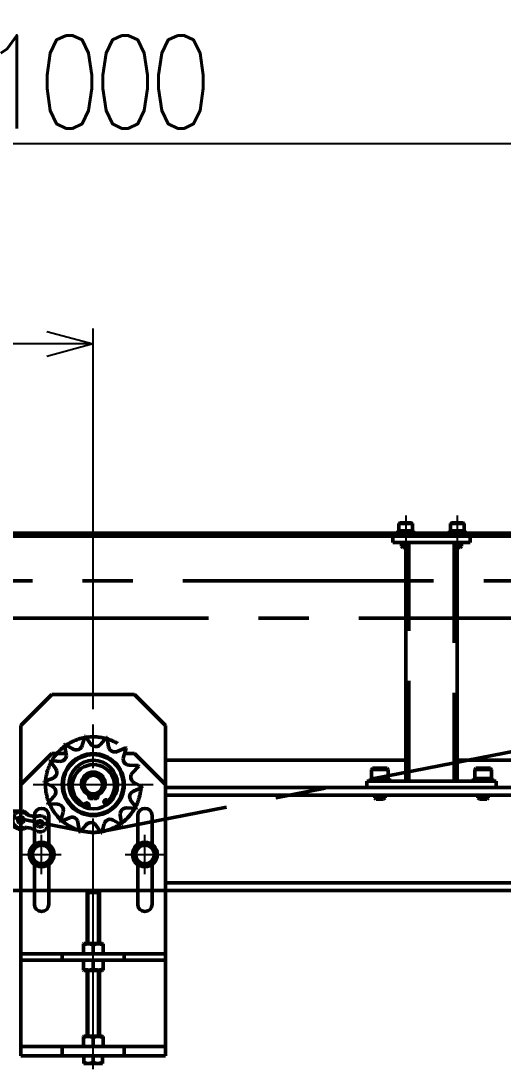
# Model space of a CAD drawing. Header units: millimetres. Extents: x -993 to 13147, y -7260 to 4342.
# Drawn here: x 2500 to 2967, y 611 to 1626 of the extents above; entities that cross this region are included whole.
import ezdxf

# ---------------------------------------------------------------- set-up
doc = ezdxf.new("R2010")
doc.units = ezdxf.units.MM
doc.header["$LTSCALE"] = 7.649257
for name, pattern in [('CENTER', [50.8, 31.75, -6.35, 6.35, -6.35]), ('DASHED', [19.05, 12.7, -6.35]), ('PHANTOM', [63.5, 31.75, -6.35, 6.35, -6.35, 6.35, -6.35])]:
    doc.linetypes.add(name, pattern=pattern)
for name, color, linetype in [('NoLayerName_001', 7, 'Continuous'), ('NoLayerName_002', 7, 'Continuous'), ('NoLayerName_003', 7, 'Continuous')]:
    doc.layers.add(name, color=color, linetype=linetype)
doc.styles.get("Standard").update_dxf_attribs({"font": 'txt', "bigfont": 'extfont2'})
doc.dimstyles.get("Standard").update_dxf_attribs({"dimtxt": 2.5, "dimasz": 2.5, "dimexe": 1.25, "dimexo": 0.625, "dimtad": 1, "dimzin": 0, "dimdsep": 46, "dimtxsty": 'Standard', "dimcen": 2.5, "dimadec": 0, "dimazin": 0, "dimtfac": 0.75, "dimtmove": 0, "dimatfit": 3, "dimfxl": 1, "dimarcsym": 0})

# ---------------------------------------------------------------- blocks, each defined once
blk = doc.blocks.new('_OPEN30')
at = {"color": 0, "linetype": 'ByBlock', "lineweight": -2}
for p, q in [((-1, 0.267949), (0, 0)), ((0, 0), (-1, -0.267949)), ((0, 0), (-1, 0))]:
    blk.add_line(p, q, dxfattribs=at)
blk = doc.blocks.new('*D1559')
at = {"layer": 'Defpoints', "color": 0}
for p in [(2070, 1313.2), (2070, 1067.4), (2570, 944.3)]:
    blk.add_point(p, dxfattribs=at)
at = {"layer": 'NoLayerName_001', "color": 0, "linetype": 'Continuous', "lineweight": 25}
for p, q in [((2070, 1082.4), (2070, 1328.2)), ((2570, 959.3), (2570, 1328.2)), ((2525, 1313.2), (2115, 1313.2))]:
    blk.add_line(p, q, dxfattribs=at)
at = {"layer": 'NoLayerName_001', "color": 0, "lineweight": 25, "xscale": 45, "yscale": 45, "zscale": 45, "rotation": 180}
blk.add_blockref('_OPEN30', (2070, 1313.2), dxfattribs=at)
at = {"layer": 'NoLayerName_001', "color": 0, "lineweight": 25, "xscale": 45, "yscale": 45, "zscale": 45}
blk.add_blockref('_OPEN30', (2570, 1313.2), dxfattribs=at)
at = {"layer": 'NoLayerName_001', "color": 2, "lineweight": 50, "insert": (2320, 1373.2), "char_height": 90, "attachment_point": 5}
blk.add_mtext('\\W0.8000;\\T0.8750;500', dxfattribs=at)
blk = doc.blocks.new('*D1562')
at = {"layer": 'Defpoints', "color": 0}
for p in [(2070, 1507.1), (2070, 1067.4), (3070, 1067.4)]:
    blk.add_point(p, dxfattribs=at)
at = {"layer": 'NoLayerName_001', "color": 0, "linetype": 'Continuous', "lineweight": 25}
for p, q in [((2070, 1082.4), (2070, 1522.1)), ((3070, 1082.4), (3070, 1522.1)), ((3025, 1507.1), (2115, 1507.1))]:
    blk.add_line(p, q, dxfattribs=at)
at = {"layer": 'NoLayerName_001', "color": 0, "lineweight": 25, "xscale": 45, "yscale": 45, "zscale": 45}
for p, rotation in [((2070, 1507.1), 180), ((3070, 1507.1), 360)]:
    blk.add_blockref('_OPEN30', p, dxfattribs=dict(at, rotation=rotation))
at = {"layer": 'NoLayerName_001', "color": 2, "lineweight": 50, "insert": (2570, 1567.1), "char_height": 90, "attachment_point": 5}
blk.add_mtext('\\W0.8000;\\T0.8750;1000', dxfattribs=at)
blk = doc.blocks.new('JZB_0142')
at = {"layer": 'NoLayerName_001', "color": 7, "linetype": 'Continuous', "lineweight": 50}
for p, q in [((2680, 767.5), (3540, 767.5)), ((2680, 760), (3107, 760)), ((3107, 675), (2680, 675)), ((3540, 667.5), (2680, 667.5))]:
    blk.add_line(p, q, dxfattribs=at)
blk = doc.blocks.new('JZB_0153')
at = {"layer": 'NoLayerName_001', "color": 7, "linetype": 'Continuous', "lineweight": 50}
for p, q in [((25, 237.3), (25, 243.3)), ((25, 243.3), (100, 243.3)), ((25, 237.3), (100, 237.3)), ((37.5, 6), (37.5, 237.3)), ((87.5, 237.3), (87.5, 6)), ((100, 243.3), (100, 237.3)), ((125, 6), (0, 6)), ((0, 0), (0, 6)), ((125, 6), (125, 0))]:
    blk.add_line(p, q, dxfattribs=at)
at = {"layer": 'NoLayerName_001', "color": 3, "linetype": 'DASHED', "lineweight": 50}
for p, q in [((40.7, 6), (40.7, 237.3)), ((84.3, 237.3), (84.3, 6))]:
    blk.add_line(p, q, dxfattribs=at)
blk = doc.blocks.new('JZB_0155')
at = {"layer": 'NoLayerName_001', "color": 7, "linetype": 'Continuous', "lineweight": 50}
for p, q in [((0, 2.5), (0, 0)), ((7.3, 2.5), (0, 2.5)), ((8.6, 0), (7.3, 2.5)), ((18.4, 2.5), (9.8, 2.5)), ((9.8, 2.5), (11.1, 0)), ((18.4, 0), (18.4, 2.5))]:
    blk.add_line(p, q, dxfattribs=at)
blk = doc.blocks.new('JZB_0156')
at = {"layer": 'NoLayerName_001', "color": 7, "linetype": 'Continuous', "lineweight": 50}
for p, q in [((0, 2.5), (0, 0)), ((7.3, 2.5), (0, 2.5)), ((8.6, 0), (7.3, 2.5)), ((18.4, 2.5), (9.8, 2.5)), ((9.8, 2.5), (11.1, 0)), ((18.4, 0), (18.4, 2.5))]:
    blk.add_line(p, q, dxfattribs=at)
blk = doc.blocks.new('JZB_0157')
at = {"layer": 'NoLayerName_001', "color": 7, "linetype": 'Continuous', "lineweight": 50}
for p, q in [((1, 30), (0, 29)), ((16, 29), (0, 29)), ((0, 29), (0, 20)), ((15, 30), (1, 30)), ((16, 29), (15, 30)), ((16, 20), (16, 29)), ((6.1, 20), (8.6, 20)), ((3, 3.8), (3, 1.5)), ((13, 1.5), (3, 1.5)), ((3, 1.5), (4.5, 0)), ((11.5, 0), (4.5, 0)), ((11.5, 0), (13, 1.5)), ((13, 1.5), (13, 3.8))]:
    blk.add_line(p, q, dxfattribs=at)
blk = doc.blocks.new('JZB_0158')
at = {"layer": 'NoLayerName_001', "color": 7, "linetype": 'Continuous', "lineweight": 50}
for p, q in [((1, 30), (0, 29)), ((16, 29), (0, 29)), ((0, 29), (0, 20)), ((15, 30), (1, 30)), ((16, 29), (15, 30)), ((16, 20), (16, 29)), ((6.1, 20), (8.6, 20)), ((3, 3.8), (3, 1.5)), ((13, 1.5), (3, 1.5)), ((3, 1.5), (4.5, 0)), ((11.5, 0), (4.5, 0)), ((11.5, 0), (13, 1.5)), ((13, 1.5), (13, 3.8))]:
    blk.add_line(p, q, dxfattribs=at)
blk = doc.blocks.new('JZB_0171')
at = {"layer": 'NoLayerName_001', "color": 7, "linetype": 'Continuous', "lineweight": 50}
for start, end in [(255.1617, 260.7771), (267.7649, 272.2351), (279.223, 284.8382)]:
    blk.add_arc((3.2, 12.5), 12.5, start, end, dxfattribs=at)
blk = doc.blocks.new('JZB_0172')
at = {"layer": 'NoLayerName_001', "color": 7, "linetype": 'Continuous', "lineweight": 50}
for p, q in [((30, 200), (0, 170)), ((30, 200), (43.8, 200)), ((100.2, 200), (110, 200)), ((140, 170), (110, 200)), ((0, 170), (0, 0)), ((140, 170), (140, 0)), ((13, 112.1), (13, 140)), ((27, 140), (27, 112.1)), ((113, 112.1), (113, 140)), ((127, 140), (127, 112.1)), ((13, 54), (13, 92.6)), ((27, 92.6), (27, 54)), ((113, 54), (113, 92.6)), ((127, 92.6), (127, 54)), ((0, 6), (140, 6)), ((40, 6), (40, 0)), ((100, 0), (100, 6)), ((0, 0), (140, 0))]:
    blk.add_line(p, q, dxfattribs=at)
for radius in [10, 9]:
    blk.add_circle((70, 170), radius, dxfattribs=at)
for centre, start, end in [((20, 140), 0, 180), ((120, 140), 0, 180), ((20, 54), 180, 0), ((120, 54), 180, 0)]:
    blk.add_arc(centre, 7, start, end, dxfattribs=at)
blk = doc.blocks.new('JZB_0173')
at = {"layer": 'NoLayerName_001', "color": 7, "linetype": 'Continuous', "lineweight": 50}
for p, q in [((7, 1), (7, 2.5)), ((10.9, 0), (8, 0)), ((10.9, 3.4), (10.9, 0)), ((11.9, 0), (11.9, 3.4)), ((14.8, 0), (11.9, 0)), ((15.8, 2.5), (15.8, 1))]:
    blk.add_line(p, q, dxfattribs=at)
for centre in [(9, 2), (13.8, 2)]:
    blk.add_circle(centre, 1, dxfattribs=at)
for centre, radius, start, end in [((11.4, 14.2), 11.4, 298.3642, 241.6358), ((5.1, 2.5), 1.95, 0, 61.6358), ((8, 1), 0.975, 180, 270), ((14.8, 1), 0.975, 270, 0), ((17.7, 2.5), 1.95, 118.3642, 180)]:
    blk.add_arc(centre, radius, start, end, dxfattribs=at)
blk = doc.blocks.new('JZB_0189')
at = {"layer": 'NoLayerName_001', "color": 7, "linetype": 'Continuous', "lineweight": 50}
for p, q in [((9.5, 21.9), (0, 16.5)), ((19, 16.5), (9.5, 21.9)), ((0, 16.5), (0, 5.5)), ((19, 5.5), (19, 16.5)), ((0, 5.5), (9.5, 0)), ((9.5, 0), (19, 5.5))]:
    blk.add_line(p, q, dxfattribs=at)
blk.add_circle((9.5, 11), 9, dxfattribs=at)
blk = doc.blocks.new('JZB_0190')
at = {"layer": 'NoLayerName_001', "color": 7, "linetype": 'Continuous', "lineweight": 50}
for p, q in [((9.5, 21.9), (0, 16.5)), ((19, 16.5), (9.5, 21.9)), ((0, 16.5), (0, 5.5)), ((19, 5.5), (19, 16.5)), ((0, 5.5), (9.5, 0)), ((9.5, 0), (19, 5.5))]:
    blk.add_line(p, q, dxfattribs=at)
blk.add_circle((9.5, 11), 9, dxfattribs=at)
blk = doc.blocks.new('JZB_0191')
at = {"layer": 'NoLayerName_001', "color": 7, "linetype": 'Continuous', "lineweight": 50}
for start, end in [(94.099, 146.1156), (32.0973, 78.0188), (154.1708, 211.3218), (334.3923, 26.1047), (213.7499, 265.6142), (273.3189, 326.7978)]:
    blk.add_arc((10.8, 10.7), 10.8, start, end, dxfattribs=at)
blk = doc.blocks.new('JZB_0192')
at = {"layer": 'NoLayerName_001', "color": 7, "linetype": 'Continuous', "lineweight": 50}
for start, end in [(94.099, 146.1156), (32.0973, 78.0188), (154.1708, 211.3218), (334.3923, 26.1047), (213.7499, 265.6142), (273.3189, 326.7978)]:
    blk.add_arc((10.8, 10.7), 10.8, start, end, dxfattribs=at)
blk = doc.blocks.new('JZB_0194')
at = {"layer": 'NoLayerName_001', "color": 7, "linetype": 'Continuous', "lineweight": 50}
blk.add_circle((12, 12), 12, dxfattribs=at)
blk = doc.blocks.new('JZB_0195')
at = {"layer": 'NoLayerName_001', "color": 7, "linetype": 'Continuous', "lineweight": 50}
blk.add_circle((12, 12), 12, dxfattribs=at)
blk = doc.blocks.new('JZB_0196')
at = {"layer": 'NoLayerName_001', "color": 7, "linetype": 'Continuous', "lineweight": 50}
for p, q in [((0.5, 10), (0, 9.7)), ((0, 9.7), (0, 0)), ((0.5, 10), (18.5, 10)), ((9.5, 0), (9.5, 8.9)), ((19, 9.7), (18.5, 10)), ((19, 9.7), (19, 0))]:
    blk.add_line(p, q, dxfattribs=at)
at = {"layer": 'NoLayerName_001', "color": 7, "linetype": 'Continuous', "lineweight": 50, "start_tangent": (-0.986522, 0.163629), "end_tangent": (-0.982197, -0.187856)}
for points in [[(9.5, 8.9), (4.4, 9.7), (0, 8.9)], [(19, 8.9), (13.9, 9.7), (9.5, 8.9)]]:
    blk.add_spline(points, degree=3, dxfattribs=at)
blk = doc.blocks.new('JZB_0197')
at = {"layer": 'NoLayerName_001', "color": 7, "linetype": 'Continuous', "lineweight": 50}
for p, q in [((0, 0.3), (0, 10)), ((0, 0.3), (0.5, 0)), ((9.5, 10), (9.5, 1.1)), ((18.5, 0), (19, 0.3)), ((19, 10), (19, 0.3)), ((18.5, 0), (0.5, 0))]:
    blk.add_line(p, q, dxfattribs=at)
at = {"layer": 'NoLayerName_001', "color": 7, "linetype": 'Continuous', "lineweight": 50, "start_tangent": (0.986522, -0.163629), "end_tangent": (0.982197, 0.187856)}
for points in [[(0, 1.1), (5.1, 0.3), (9.5, 1.1)], [(9.5, 1.1), (14.6, 0.3), (19, 1.1)]]:
    blk.add_spline(points, degree=3, dxfattribs=at)
blk = doc.blocks.new('JZB_0198')
at = {"layer": 'NoLayerName_001', "color": 7, "linetype": 'Continuous', "lineweight": 50}
for p, q in [((0.5, 10), (0, 9.7)), ((0, 0), (0, 9.7)), ((0.5, 10), (18.5, 10)), ((9.5, 0), (9.5, 8.9)), ((19, 9.7), (18.5, 10)), ((19, 9.7), (19, 0))]:
    blk.add_line(p, q, dxfattribs=at)
at = {"layer": 'NoLayerName_001', "color": 7, "linetype": 'Continuous', "lineweight": 50, "start_tangent": (-0.986522, 0.163629), "end_tangent": (-0.982197, -0.187856)}
for points in [[(9.5, 8.9), (4.4, 9.7), (0, 8.9)], [(19, 8.9), (13.9, 9.7), (9.5, 8.9)]]:
    blk.add_spline(points, degree=3, dxfattribs=at)
blk = doc.blocks.new('JZB_0208')
at = {"layer": 'NoLayerName_001', "color": 7, "linetype": 'Continuous', "lineweight": 50}
for p, q in [((0, 220), (4567, 220)), ((2900, 216.8), (1975, 216.8)), ((3900, 216.8), (2975, 216.8)), ((2680, 0), (2912.5, 0)), ((2962.5, 0), (3027.5, 0))]:
    blk.add_line(p, q, dxfattribs=at)
blk = doc.blocks.new('JZB_0213')
at = {"layer": 'NoLayerName_001', "color": 7, "linetype": 'Continuous', "lineweight": 50}
for p, q in [((0.8, 24), (0, 23.2)), ((13, 23.2), (0, 23.2)), ((0, 23.2), (0, 16)), ((12.2, 24), (0.8, 24)), ((13, 23.2), (12.2, 24)), ((13, 16), (13, 23.2)), ((5, 16), (7, 16)), ((10.5, 1.3), (6.5, 1.3)), ((6.5, 0), (9.3, 0)), ((9.3, 0), (10.5, 1.3)), ((10.5, 1.3), (10.5, 4.8))]:
    blk.add_line(p, q, dxfattribs=at)
blk = doc.blocks.new('JZB_0214')
at = {"layer": 'NoLayerName_001', "color": 7, "linetype": 'Continuous', "lineweight": 50}
for p, q in [((0.8, 24), (0, 23.2)), ((13, 23.2), (0, 23.2)), ((0, 23.2), (0, 16)), ((12.2, 24), (0.8, 24)), ((13, 23.2), (12.2, 24)), ((13, 16), (13, 23.2)), ((5, 16), (7, 16)), ((2.5, 4.8), (2.5, 1.3)), ((6.5, 1.3), (2.5, 1.3)), ((2.5, 1.3), (3.8, 0)), ((3.8, 0), (6.5, 0))]:
    blk.add_line(p, q, dxfattribs=at)
blk = doc.blocks.new('JZB_0215')
at = {"layer": 'NoLayerName_001', "color": 7, "linetype": 'Continuous', "lineweight": 50}
for p, q in [((0, 2), (0, 0)), ((6.2, 2), (0, 2)), ((7.2, 0), (6.2, 2)), ((15.4, 2), (8.2, 2)), ((8.2, 2), (9.2, 0)), ((15.4, 0), (15.4, 2))]:
    blk.add_line(p, q, dxfattribs=at)
blk = doc.blocks.new('JZB_0216')
at = {"layer": 'NoLayerName_001', "color": 7, "linetype": 'Continuous', "lineweight": 50}
for p, q in [((0, 2), (0, 0)), ((6.2, 2), (0, 2)), ((7.2, 0), (6.2, 2)), ((15.4, 2), (8.2, 2)), ((8.2, 2), (9.2, 0)), ((15.4, 0), (15.4, 2))]:
    blk.add_line(p, q, dxfattribs=at)
blk = doc.blocks.new('JZB_0317')
at = {"layer": 'NoLayerName_001', "color": 7, "linetype": 'Continuous', "lineweight": 50}
for p, q in [((4.8, 167.5), (3, 165.7)), ((15, 165.7), (3, 165.7)), ((3, 165.7), (3, 116.2)), ((13.3, 167.5), (4.8, 167.5)), ((15, 165.7), (13.3, 167.5)), ((15, 116.2), (15, 165.7)), ((3, 90.2), (3, 26.5)), ((15, 26.5), (15, 90.2)), ((0, 0), (0, 7.5)), ((9, 0.8), (4.5, 0)), ((9, 0.8), (9, 7.5)), ((18, 0.8), (13.5, 0)), ((18, 0), (18, 7.5)), ((0, 0), (18, 0))]:
    blk.add_line(p, q, dxfattribs=at)
at = {"layer": 'NoLayerName_001', "color": 7, "linetype": 'Continuous', "lineweight": 50, "start_tangent": (-0.999906, 0.013678), "end_tangent": (-0.982197, 0.187856)}
for points in [[(4.5, 0), (4.2, 0), (0, 0.8)], [(13.5, 0), (13.2, 0), (9, 0.8)]]:
    blk.add_spline(points, degree=3, dxfattribs=at)
blk = doc.blocks.new('JZB_0320')
at = {"layer": 'NoLayerName_001', "color": 7, "linetype": 'Continuous', "lineweight": 50}
for p, q in [((30, 350), (0, 320)), ((30, 350), (110, 350)), ((140, 320), (110, 350)), ((0, 262.69), (0, 320)), ((140, 320), (140, 262.69)), ((0, 92.69), (0, 0)), ((140, 92.69), (140, 0)), ((140, 9), (0, 9)), ((140, 0), (0, 0)), ((40, 9), (40, 0)), ((100, 0), (100, 9))]:
    blk.add_line(p, q, dxfattribs=at)
blk = doc.blocks.new('JZB_0387')
at = {"layer": 'NoLayerName_002', "color": 3, "linetype": 'PHANTOM', "lineweight": 50}
for p, q in [((0, 300), (1973.5, 300)), ((1973.5, 0), (0, 0))]:
    blk.add_line(p, q, dxfattribs=at)
blk = doc.blocks.new('JZB_0394')
at = {"layer": 'NoLayerName_003', "color": 7, "linetype": 'Continuous', "lineweight": 50}
for p, q in [((47.4, 84.8), (49.8, 93.6)), ((50.4, 93.7), (55.6, 86.2)), ((65, 85.7), (70.9, 92.6)), ((71.5, 92.4), (72.9, 83.4)), ((32, 76.5), (30.3, 85.4)), ((30.8, 85.7), (38.7, 81.2)), ((47.4, 84.8), (46.7, 83.2)), ((56.7, 85), (55.6, 86.2)), ((65, 85.7), (63.6, 84.6)), ((73.4, 81.8), (72.9, 83.4)), ((81.1, 78.9), (89.5, 82.5)), ((89.9, 82.1), (87.3, 73.4)), ((32, 76.5), (32.1, 74.7)), ((40.4, 80.6), (38.7, 81.2)), ((81.1, 78.9), (79.5, 78.4)), ((87, 71.7), (87.3, 73.4)), ((21.8, 62.2), (16.4, 69.5)), ((16.7, 70.1), (25.7, 69.4)), ((21.8, 62.2), (22.6, 60.7)), ((27.5, 69.5), (25.7, 69.4)), ((92.8, 65.7), (91, 66.1)), ((92.8, 65.7), (101.9, 65.4)), ((102.1, 64.8), (95.9, 58.1)), ((10.7, 49.8), (19.2, 53.1)), ((20.7, 54), (19.2, 53.1)), ((94.9, 56.7), (95.9, 58.1)), ((18.7, 44.9), (10.7, 49.2)), ((18.7, 44.9), (20.1, 43.9)), ((97.5, 48.8), (96.1, 49.9)), ((105.5, 44), (97.1, 40.6)), ((97.5, 48.8), (105.6, 44.6)), ((14.1, 28.9), (20.3, 35.6)), ((21.3, 37.1), (20.3, 35.6)), ((94.5, 31.5), (93.6, 33.1)), ((94.5, 31.5), (99.9, 24.2)), ((23.5, 28), (14.4, 28.4)), ((23.5, 28), (25.2, 27.7)), ((26.3, 11.6), (28.9, 20.3)), ((53.4, 23.8), (54, 26.7)), ((68.7, 29.2), (70.2, 26.7)), ((88.7, 24.2), (90.5, 24.3)), ((99.6, 23.7), (90.5, 24.3)), ((35.1, 14.8), (26.7, 11.2)), ((35.1, 14.8), (36.8, 15.3)), ((42.8, 12), (43.3, 10.3)), ((44.7, 1.3), (43.3, 10.3)), ((68.8, 8.9), (69.5, 10.5)), ((75.9, 13.1), (77.5, 12.5)), ((85.4, 8), (77.5, 12.5)), ((84.2, 17.3), (84.1, 19)), ((84.2, 17.3), (85.9, 8.3)), ((51.3, 8), (45.3, 1.1)), ((51.3, 8), (52.6, 9.2)), ((59.5, 8.8), (60.7, 7.5)), ((65.8, 0), (60.7, 7.5)), ((68.8, 8.9), (66.4, 0.1))]:
    blk.add_line(p, q, dxfattribs=at)
at = {"layer": 'NoLayerName_003', "color": 4, "linetype": 'CENTER', "lineweight": 25}
blk.add_line((0, 46.9), (116.2, 46.9), dxfattribs=at)
at = {"layer": 'NoLayerName_003', "color": 4, "linetype": 'CENTER', "lineweight": 50}
blk.add_circle((58.1, 46.9), 46.3, dxfattribs=at)
at = {"layer": 'NoLayerName_003', "color": 7, "linetype": 'Continuous', "lineweight": 50}
for centre, radius in [((58.1, 46.9), 30), ((58.1, 46.9), 29), ((58.1, 46.9), 23.5), ((58.1, 46.9), 10), ((70.4, 30.3), 1), ((52, 27.1), 1)]:
    blk.add_circle(centre, radius, dxfattribs=at)
for centre, radius, start, end in [((58.1, 46.9), 47.5, 99.3501, 100.0738), ((58.1, 46.9), 47.5, 73.6358, 74.3595), ((58.1, 46.9), 47.5, 125.0644, 125.7881), ((41.7, 86.4), 5.96, 257.1302, 328.0079), ((60.5, 89.6), 5.96, 231.416, 302.2937), ((78.8, 84.4), 5.96, 205.7017, 276.5794), ((58.1, 46.9), 47.5, 47.9215, 48.6452), ((26.2, 75.4), 5.96, 282.8445, 353.7222), ((93, 71.7), 5.96, 179.9874, 250.8651), ((58.1, 46.9), 47.5, 150.7786, 151.5024), ((58.3, 45.8), 20.5, 319.4274, 239.9965), ((58.1, 46.9), 47.5, 22.2072, 22.931), ((17, 58.7), 5.96, 308.5588, 19.4365), ((100.3, 54.1), 5.96, 154.2731, 225.1508), ((58.1, 46.9), 47.5, 176.4929, 177.2167), ((15.9, 39.6), 5.96, 334.2731, 45.1508), ((58.1, 46.9), 47.5, 356.4929, 357.2167), ((70.4, 30.3), 2, 60.658, 210.9803), ((72.4, 33.8), 2, 240.658, 319.4274), ((99.3, 35.1), 5.96, 111.6558, 199.4365), ((58.1, 46.9), 47.5, 202.2072, 202.931), ((23.2, 22.1), 5.96, 343.0844, 70.8651), ((49, 29.8), 2, 239.9965, 318.7659), ((52, 27.1), 2, 348.4436, 138.7659), ((90.1, 18.4), 5.96, 102.8445, 173.7222), ((58.1, 46.9), 47.5, 330.7786, 331.5024), ((58.1, 46.9), 47.5, 227.9215, 228.6452), ((37.4, 9.4), 5.96, 25.7017, 96.5794), ((74.5, 7.3), 5.96, 77.1302, 148.0079), ((58.1, 46.9), 47.5, 253.6358, 254.3595), ((55.8, 4.1), 5.96, 51.416, 122.2937), ((58.1, 46.9), 47.5, 279.3501, 280.0738), ((58.1, 46.9), 47.5, 305.0644, 305.7881)]:
    blk.add_arc(centre, radius, start, end, dxfattribs=at)
blk = doc.blocks.new('JZB_0395')
at = {"layer": 'NoLayerName_001', "color": 4, "linetype": 'CENTER', "lineweight": 50}
for p, q in [((1063.1, 207.5), (63.1, 207.5)), ((555, 0.8), (52.6, 98.8)), ((1073.6, 98.8), (571.4, 0.8))]:
    blk.add_line(p, q, dxfattribs=at)
blk.add_circle((63.1, 152.7), 54.9, dxfattribs=at)
blk.add_arc((563.2, 42.8), 42.8, 258.9595, 281.0456, dxfattribs=at)
at = {"layer": 'NoLayerName_003', "color": 3, "linetype": 'PHANTOM', "lineweight": 50}
for p, q in [((48.8, 196.3), (48.8, 196.3)), ((82, 198.5), (82, 198.5)), ((120.1, 198.5), (120.1, 198.5)), ((158.2, 198.5), (158.2, 198.5)), ((196.3, 198.5), (196.3, 198.5)), ((24.1, 176.9), (24, 176.9)), ((17.6, 146.1), (17.6, 146.1)), ((32.4, 118.4), (32.4, 118.4)), ((64.7, 105.6), (64.8, 105.6)), ((102.1, 98.3), (102.1, 98.3)), ((139.5, 90.9), (139.5, 90.9)), ((176.9, 83.5), (176.9, 83.5)), ((214.3, 76.2), (214.3, 76.2)), ((251.6, 68.8), (251.7, 68.8)), ((289, 61.4), (289, 61.4)), ((326.4, 54), (326.4, 54)), ((363.8, 46.7), (363.8, 46.7)), ((401.2, 39.3), (401.2, 39.3)), ((438.5, 31.9), (438.6, 31.9)), ((475.9, 24.5), (475.9, 24.5))]:
    blk.add_line(p, q, dxfattribs=at)
for centre, radius in [((44.2, 204.2), 2.98), ((63, 207.5), 2.98), ((63, 207.5), 2.48), ((82, 207.5), 2.98), ((101.1, 207.5), 2.98), ((101.1, 207.5), 2.48), ((120.1, 207.5), 2.98), ((139.2, 207.5), 2.98), ((139.2, 207.5), 2.48), ((158.2, 207.5), 2.98), ((177.3, 207.5), 2.98), ((177.3, 207.5), 2.48), ((196.3, 207.5), 2.98), ((27.7, 194.6), 2.98), ((27.7, 194.6), 2.48), ((15.5, 180), 2.98), ((9.1, 162.1), 2.98), ((9.1, 162.1), 2.48), ((9.1, 143), 2.98), ((15.7, 125.1), 2.98), ((15.7, 125.1), 2.48), ((27.9, 110.6), 2.98), ((44.5, 101.1), 2.98), ((44.5, 101.1), 2.48), ((63, 96.8), 2.98), ((81.7, 93.1), 2.98), ((81.7, 93.1), 2.48), ((100.4, 89.4), 2.98), ((119.1, 85.7), 2.98), ((119.1, 85.7), 2.48), ((137.8, 82), 2.98), ((156.5, 78.3), 2.98), ((156.5, 78.3), 2.48), ((175.2, 74.6), 2.98), ((193.8, 71), 2.98), ((193.8, 71), 2.48), ((212.5, 67.3), 2.98), ((231.2, 63.6), 2.98), ((231.2, 63.6), 2.48), ((249.9, 59.9), 2.98), ((268.6, 56.2), 2.98), ((268.6, 56.2), 2.48), ((287.3, 52.5), 2.98), ((306, 48.8), 2.98), ((306, 48.8), 2.48), ((324.7, 45.2), 2.98), ((343.4, 41.5), 2.98), ((343.4, 41.5), 2.48), ((362, 37.8), 2.98), ((380.7, 34.1), 2.98), ((380.7, 34.1), 2.48), ((399.4, 30.4), 2.98), ((418.1, 26.7), 2.98), ((418.1, 26.7), 2.48), ((436.8, 23), 2.98), ((455.5, 19.3), 2.98), ((455.5, 19.3), 2.48), ((474.2, 15.7), 2.98), ((492.9, 12), 2.98), ((492.9, 12), 2.48), ((511.6, 8.3), 2.98)]:
    blk.add_circle(centre, radius, dxfattribs=at)
for centre, radius, start, end in [((49.6, 228.3), 16.9, 257.5096, 302.7493), ((63, 207.5), 9.05, 66.9193, 147.4274), ((63, 207.5), 7.8, 257.5096, 122.7493), ((72.5, 229.9), 15.3, 246.9193, 293.0815), ((82, 207.5), 7.8, 67.3801, 292.6199), ((82, 207.5), 9.05, 42.7464, 113.0815), ((91.6, 230.3), 16.9, 247.3801, 292.6199), ((101.1, 207.5), 9.05, 66.9189, 137.2536), ((101.1, 207.5), 7.8, 247.3801, 112.6199), ((110.6, 229.9), 15.3, 246.9189, 293.0811), ((120.1, 207.5), 7.8, 67.3801, 292.6199), ((120.1, 207.5), 9.05, 42.7464, 113.0811), ((129.7, 230.3), 16.9, 247.3801, 292.6199), ((139.2, 207.5), 9.05, 66.9189, 137.2536), ((139.2, 207.5), 7.8, 247.3801, 112.6199), ((148.7, 229.9), 15.3, 246.9189, 293.0811), ((158.2, 207.5), 7.8, 67.3801, 292.6199), ((158.2, 207.5), 9.05, 42.7464, 113.0811), ((167.8, 230.3), 16.9, 247.3801, 292.6199), ((177.3, 207.5), 9.05, 66.9189, 137.2536), ((177.3, 207.5), 7.8, 247.3801, 112.6199), ((186.8, 229.9), 15.3, 246.9189, 293.0811), ((196.3, 207.5), 9.05, 270, 113.0811), ((27.7, 194.6), 9.05, 97.0482, 187.4677), ((24.7, 218.8), 15.3, 277.0482, 323.2105), ((44.2, 204.2), 7.8, 77.5096, 302.7493), ((44.2, 204.2), 9.05, 52.791, 143.2105), ((4.1, 201.9), 16.9, 297.5094, 342.7491), ((27.7, 194.6), 7.8, 297.5094, 162.7491), ((47.2, 180), 15.3, 97.0482, 144.144), ((44.2, 204.2), 9.05, 277.0482, 300.1293), ((57.6, 183.4), 16.9, 77.5096, 122.7493), ((44.2, 204.2), 9.05, 300.1293, 327.2927), ((63, 207.5), 9.05, 232.9216, 291.415), ((72.5, 185.1), 15.3, 66.9193, 114.0151), ((82, 207.5), 9.05, 246.9193, 270.0004), ((82, 207.5), 9.05, 270.0004, 317.2536), ((91.6, 184.7), 16.9, 67.3801, 112.6199), ((101.1, 207.5), 9.05, 222.7464, 291.4146), ((110.6, 185.1), 15.3, 66.9189, 114.0147), ((120.1, 207.5), 9.05, 246.9189, 270), ((120.1, 207.5), 9.05, 270, 317.2536), ((129.7, 184.7), 16.9, 67.3801, 112.6199), ((139.2, 207.5), 9.05, 222.7464, 291.4146), ((148.7, 185.1), 15.3, 66.9189, 114.0147), ((158.2, 207.5), 9.05, 246.9189, 270), ((158.2, 207.5), 9.05, 270, 317.2536), ((167.8, 184.7), 16.9, 67.3801, 112.6199), ((177.3, 207.5), 9.05, 222.7464, 291.4146), ((186.8, 185.1), 15.3, 66.9189, 114.0147), ((196.3, 207.5), 9.05, 246.9189, 270), ((15.5, 180), 9.05, 92.7908, 183.2103), ((15.5, 180), 7.8, 117.5094, 342.7491), ((39.1, 172.7), 16.9, 117.5094, 162.7491), ((27.7, 194.6), 9.05, 272.966, 321.544), ((-8.8, 178.6), 15.3, 317.0481, 3.2103), ((33.4, 163.4), 15.3, 137.0481, 184.1438), ((15.5, 180), 9.05, 317.0481, 340.1292), ((15.5, 180), 9.05, 340.1292, 7.2925), ((9.1, 162), 9.05, 137.0481, 227.4675), ((9.1, 162), 7.8, 337.5092, 202.749), ((-13.7, 152.5), 16.9, 337.5092, 22.749), ((31.9, 152.6), 16.9, 157.5092, 202.749), ((9.1, 162), 9.05, 312.9659, 1.5438), ((9.1, 143), 9.05, 132.7906, 223.2102), ((9.1, 143), 7.8, 157.5092, 22.749), ((9.1, 143), 9.05, 20.129, 47.2924), ((9.1, 143), 9.05, 357.0479, 20.129), ((33.4, 141.8), 15.3, 177.0479, 224.1437), ((-8.7, 126.4), 15.3, 357.0479, 43.2102), ((15.7, 125.1), 7.8, 17.5091, 242.7488), ((15.7, 125.1), 9.05, 177.0479, 267.4674), ((15.7, 125.1), 9.05, 352.9657, 41.5436), ((39.2, 132.5), 16.9, 197.5091, 242.7488), ((4.4, 103.1), 16.9, 17.5091, 62.7488), ((27.9, 110.6), 7.8, 197.5091, 62.7488), ((27.9, 110.6), 9.05, 60.1289, 87.2922), ((27.9, 110.6), 9.05, 37.0478, 60.1289), ((47.4, 125.2), 15.3, 217.0478, 264.1435), ((27.9, 110.6), 9.05, 172.7905, 263.21), ((25, 86.4), 15.3, 37.0478, 83.21), ((44.5, 101.1), 7.8, 54.3179, 279.5576), ((44.5, 101.1), 9.05, 29.7602, 81.5435), ((58.9, 121.1), 16.9, 234.3179, 279.5576), ((63, 96.8), 9.05, 78.8422, 124.1828), ((63, 96.8), 7.8, 234.3179, 99.5576), ((63, 96.8), 9.05, 55.761, 78.8422), ((76.7, 116.9), 15.3, 235.761, 282.8568), ((81.7, 93.1), 9.05, 31.5885, 100.2568), ((44.5, 101.1), 9.05, 217.0478, 304.2635), ((48.6, 76.7), 16.9, 54.3179, 99.5576), ((63, 96.8), 9.05, 209.6757, 281.9233), ((81.7, 93.1), 7.8, 56.2223, 281.462), ((95.5, 113.6), 16.9, 236.2223, 281.462), ((100.4, 89.4), 9.05, 78.8422, 126.0958), ((100.4, 89.4), 7.8, 236.2223, 101.462), ((100.4, 89.4), 9.05, 55.761, 78.8422), ((114.1, 109.5), 15.3, 235.761, 282.8568), ((119.1, 85.7), 7.8, 56.2223, 281.462), ((119.1, 85.7), 9.05, 31.5885, 100.2568), ((132.8, 106.2), 16.9, 236.2223, 281.462), ((68, 72.9), 15.3, 55.761, 101.9233), ((81.7, 93.1), 9.05, 235.761, 306.0958), ((86.6, 68.9), 16.9, 56.2223, 101.462), ((100.4, 89.4), 9.05, 211.5885, 281.9233), ((137.7, 82), 9.05, 78.8422, 126.0958), ((137.7, 82), 7.8, 236.2223, 101.462), ((137.8, 82), 9.05, 55.761, 78.8422), ((151.5, 102.2), 15.3, 235.761, 282.8568), ((156.5, 78.3), 7.8, 56.2223, 281.462), ((156.5, 78.3), 9.05, 31.5885, 100.2568), ((170.2, 98.9), 16.9, 236.2223, 281.462), ((175.1, 74.7), 9.05, 78.8422, 126.0958), ((175.1, 74.7), 7.8, 236.2223, 101.462), ((175.1, 74.6), 9.05, 55.761, 78.8422), ((188.8, 94.8), 15.3, 235.761, 282.8568), ((105.4, 65.6), 15.3, 55.761, 101.9233), ((119.1, 85.7), 9.05, 235.761, 306.0958), ((124, 61.5), 16.9, 56.2223, 101.462), ((137.7, 82), 9.05, 211.5885, 281.9233), ((142.8, 58.2), 15.3, 55.761, 101.9233), ((193.9, 71), 7.8, 56.2223, 281.462), ((193.9, 71), 9.05, 31.5885, 100.2568), ((207.6, 91.5), 16.9, 236.2223, 281.462), ((212.5, 67.3), 9.05, 78.8422, 126.0958), ((212.5, 67.3), 7.8, 236.2223, 101.462), ((212.5, 67.3), 9.05, 55.761, 78.8422), ((226.2, 87.4), 15.3, 235.761, 282.8568), ((231.2, 63.6), 7.8, 56.2223, 281.462), ((231.2, 63.6), 9.05, 31.5885, 100.2568), ((156.5, 78.3), 9.05, 235.761, 306.0958), ((161.4, 54.1), 16.9, 56.2223, 101.462), ((175.1, 74.7), 9.05, 211.5885, 281.9233), ((180.2, 50.8), 15.3, 55.761, 101.9233), ((193.9, 71), 9.05, 235.761, 306.0958), ((198.8, 46.7), 16.9, 56.2223, 101.462), ((212.5, 67.3), 9.05, 211.5885, 281.9233), ((245, 84.1), 16.9, 236.2223, 281.462), ((249.9, 59.9), 9.05, 78.8422, 126.0958), ((249.9, 59.9), 7.8, 236.2223, 101.462), ((249.9, 59.9), 9.05, 55.761, 78.8422), ((263.6, 80), 15.3, 235.761, 282.8568), ((268.6, 56.2), 7.8, 56.2223, 281.462), ((268.6, 56.2), 9.05, 31.5885, 100.2568), ((282.4, 76.7), 16.9, 236.2223, 281.462), ((287.3, 52.5), 9.05, 78.8422, 126.0958), ((287.3, 52.5), 9.05, 55.761, 78.8422), ((217.5, 43.4), 15.3, 55.761, 101.9233), ((231.2, 63.6), 9.05, 235.761, 306.0958), ((236.2, 39.4), 16.9, 56.2223, 101.462), ((249.9, 59.9), 9.05, 211.5885, 281.9233), ((254.9, 36.1), 15.3, 55.761, 101.9233), ((287.3, 52.5), 7.8, 236.2223, 101.462), ((301, 72.7), 15.3, 235.761, 282.8568), ((306, 48.8), 7.8, 56.2223, 281.462), ((306, 48.8), 9.05, 31.5885, 100.2568), ((319.7, 69.4), 16.9, 236.2223, 281.462), ((324.6, 45.2), 9.05, 78.8422, 126.0958), ((324.6, 45.2), 7.8, 236.2223, 101.462), ((324.7, 45.2), 9.05, 55.761, 78.8422), ((338.4, 65.3), 15.3, 235.761, 282.8568), ((268.6, 56.2), 9.05, 235.761, 306.0958), ((273.5, 32), 16.9, 56.2223, 101.462), ((287.3, 52.5), 9.05, 211.5885, 281.9233), ((292.3, 28.7), 15.3, 55.761, 101.9233), ((306, 48.8), 9.05, 235.761, 306.0958), ((310.9, 24.6), 16.9, 56.2223, 101.462), ((343.4, 41.5), 7.8, 56.2223, 281.462), ((343.4, 41.5), 9.05, 31.5885, 100.2568), ((357.1, 62), 16.9, 236.2223, 281.462), ((362, 37.8), 9.05, 78.8422, 126.0958), ((362, 37.8), 7.8, 236.2223, 101.462), ((362, 37.8), 9.05, 55.761, 78.8422), ((375.7, 57.9), 15.3, 235.761, 282.8568), ((380.8, 34.1), 7.8, 56.2223, 281.462), ((380.8, 34.1), 9.05, 31.5885, 100.2568), ((324.6, 45.2), 9.05, 211.5885, 281.9233), ((329.7, 21.3), 15.3, 55.761, 101.9233), ((343.4, 41.5), 9.05, 235.761, 306.0958), ((348.3, 17.3), 16.9, 56.2223, 101.462), ((362, 37.8), 9.05, 211.5885, 281.9233), ((394.5, 54.6), 16.9, 236.2223, 281.462), ((399.4, 30.4), 9.05, 78.8422, 126.0958), ((399.4, 30.4), 7.8, 236.2223, 101.462), ((399.4, 30.4), 9.05, 55.761, 78.8422), ((413.1, 50.5), 15.3, 235.761, 282.8568), ((418.1, 26.7), 7.8, 56.2223, 281.462), ((418.1, 26.7), 9.05, 31.5885, 100.2568), ((431.9, 47.2), 16.9, 236.2223, 281.462), ((436.8, 23), 9.05, 78.8422, 126.0958), ((436.8, 23), 7.8, 236.2223, 101.462), ((436.8, 23), 9.05, 55.761, 78.8422), ((450.5, 43.2), 15.3, 235.761, 282.8568), ((367.1, 14), 15.3, 55.761, 101.9233), ((380.8, 34.1), 9.05, 235.761, 306.0958), ((385.7, 9.9), 16.9, 56.2223, 101.462), ((399.4, 30.4), 9.05, 211.5885, 281.9233), ((404.4, 6.6), 15.3, 55.761, 101.9233), ((455.5, 19.3), 7.8, 56.2223, 281.462), ((455.5, 19.3), 9.05, 31.5885, 100.2568), ((469.3, 39.9), 16.9, 236.2223, 281.462), ((474.2, 15.7), 9.05, 78.8422, 126.0958), ((474.2, 15.7), 7.8, 236.2223, 101.462), ((474.2, 15.7), 9.05, 55.761, 78.8422), ((487.9, 35.8), 15.3, 235.761, 282.8568), ((492.9, 12), 9.05, 31.5885, 100.2568), ((418.1, 26.7), 9.05, 235.761, 306.0958), ((423.1, 2.5), 16.9, 56.2223, 101.462), ((436.8, 23), 9.05, 211.5885, 281.9233), ((441.8, -0.8), 15.3, 55.761, 101.9233), ((455.5, 19.3), 9.05, 235.761, 306.0958), ((460.4, -4.9), 16.9, 56.2223, 101.462), ((474.2, 15.7), 9.05, 211.5885, 281.9233), ((492.9, 12), 7.8, 56.2223, 281.462), ((506.6, 32.5), 16.9, 236.2223, 281.462), ((511.5, 8.3), 7.8, 236.2223, 101.462), ((479.2, -8.2), 15.3, 55.761, 101.9233), ((492.9, 12), 9.05, 235.761, 306.0958), ((497.8, -12.2), 16.9, 56.2223, 101.462)]:
    blk.add_arc(centre, radius, start, end, dxfattribs=at)

msp = doc.modelspace()

# ---------------------------------------------------------------- linework, layer by layer
at = {"layer": 'NoLayerName_001', "color": 4, "linetype": 'CENTER', "lineweight": 25}
for p, q in [((2872.5, 1147), (2872.5, 1109)), ((2922.5, 1147), (2922.5, 1109)), ((2570, 610.59), (2570, 944.3)), ((2520, 799.5), (2520, 837.5)), ((2620, 799.5), (2620, 837.5)), ((2501, 818.5), (2539, 818.5)), ((2601, 818.5), (2639, 818.5))]:
    msp.add_line(p, q, dxfattribs=at)
at = {"layer": 'NoLayerName_001', "color": 3, "linetype": 'Continuous', "lineweight": 50}
for p, q in [((2564.875, 781.75), (2564.875, 732.19)), ((2575.125, 732.19), (2575.125, 781.75)), ((2564.875, 706.19), (2564.875, 642.5)), ((2575.125, 642.5), (2575.125, 706.19))]:
    msp.add_line(p, q, dxfattribs=at)

# ---------------------------------------------------------------- block references
at = {"layer": 'NoLayerName_001'}
for name, p in [('JZB_0214', (2866, 1116)), ('JZB_0213', (2916, 1116)), ('JZB_0208', (-40, 910)), ('JZB_0216', (2864.8, 1130)), ('JZB_0215', (2914.8, 1130)), ('JZB_0153', (2835, 883.5)), ('JZB_0387', (2171, 783.5)), ('JZB_0395', (2006.901, 839.8434)), ('JZB_0320', (2500, 623.5)), ('JZB_0394', (2511.8899, 839.3211)), ('JZB_0172', (2500, 716.19)), ('JZB_0142', (-40, 116)), ('JZB_0173', (2558.6101, 872.8025)), ('JZB_0157', (2839.5, 872)), ('JZB_0158', (2939.5, 872)), ('JZB_0155', (2838.3, 889.5)), ('JZB_0156', (2938.3, 889.5)), ('JZB_0171', (2566.7988, 873.69)), ('JZB_0195', (2508, 806.5)), ('JZB_0191', (2509.25, 807.768)), ('JZB_0190', (2510.5, 807.5303)), ('JZB_0194', (2608, 806.5)), ('JZB_0192', (2609.25, 807.768)), ('JZB_0189', (2610.5, 807.5303)), ('JZB_0317', (2561, 616)), ('JZB_0198', (2560.5, 722.19)), ('JZB_0197', (2560.5, 706.19)), ('JZB_0196', (2560.5, 632.5))]:
    msp.add_blockref(name, p, dxfattribs=at)

# ---------------------------------------------------------------- dimensions: what is measured, and where the dimension line sits
at = {"layer": 'NoLayerName_001', "color": 3, "linetype": 'Continuous', "lineweight": 50}
for base, p1, picture, middle in [((2070, 1507.103), (3069.9999, 1067.3515), '*D1562', (2569.9999, 1507.103)), ((2070, 1313.1975), (2570, 944.3), '*D1559', (2320, 1313.1975))]:
    dim = msp.add_linear_dim(base=base, p1=p1, p2=(2070, 1067.3523), angle=180, text='\\W0.8000;\\T0.8750;<>', dimstyle='Standard', override={"dimtxt": 90, "dimasz": 45, "dimexe": 15, "dimexo": 15, "dimgap": 15, "dimdec": 3, "dimzin": 8, "dimblk": 'OPEN30', "dimclrd": 0, "dimclre": 0, "dimclrt": 2, "dimtp": 0, "dimtm": 0, "dimlwd": 25, "dimlwe": 25}, dxfattribs=at)
    dim.commit()
    dim.dimension.update_dxf_attribs({"geometry": picture, "text_midpoint": middle, "dimtype": 160})

doc.saveas('drawing.dxf')
